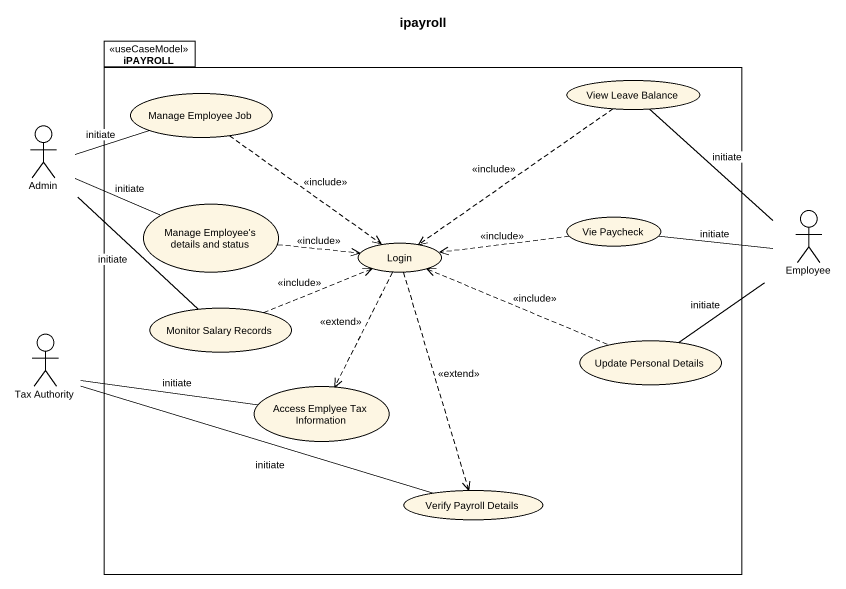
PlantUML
@startuml
title ipayroll
package iPAYROLL <<useCaseModel>> {
  usecase "Manage Employee Job" as Manage_Employee_Job
  usecase "View Leave Balance" as View_Leave_Balance
  usecase "Manage Employee's details and status" as Manage_Employee_s_details
  usecase "Vie Paycheck" as Vie_Paycheck
  usecase Login
  usecase "Monitor Salary Records" as Monitor_Salary_Records
  usecase "Update Personal Details" as Update_Personal_Details
  usecase "Access Emplyee Tax Information" as Access_Emplyee_Tax
  usecase "Verify Payroll Details" as Verify_Payroll_Details
}
actor Admin
actor Employee
actor "Tax Authority" as Tax_Authority
Manage_Employee_Job ..> Login : <<include>>
View_Leave_Balance ..> Login : <<include>>
Admin -right- Manage_Employee_Job : initiate
Admin -right- Manage_Employee_s_details : initiate
Admin -- Monitor_Salary_Records : initiate
Manage_Employee_s_details .right.> Login : <<include>>
Vie_Paycheck .left.> Login : <<include>>
Employee -up- View_Leave_Balance : initiate
Employee -left- Vie_Paycheck : initiate
Employee -- Update_Personal_Details : initiate
Login ..> Access_Emplyee_Tax : <<extend>>
Login ..> Verify_Payroll_Details : <<extend>>
Tax_Authority -right- Access_Emplyee_Tax : initiate
Tax_Authority -right- Verify_Payroll_Details : initiate
Monitor_Salary_Records .right.> Login : <<include>>
Update_Personal_Details .left.> Login : <<include>>
@enduml
